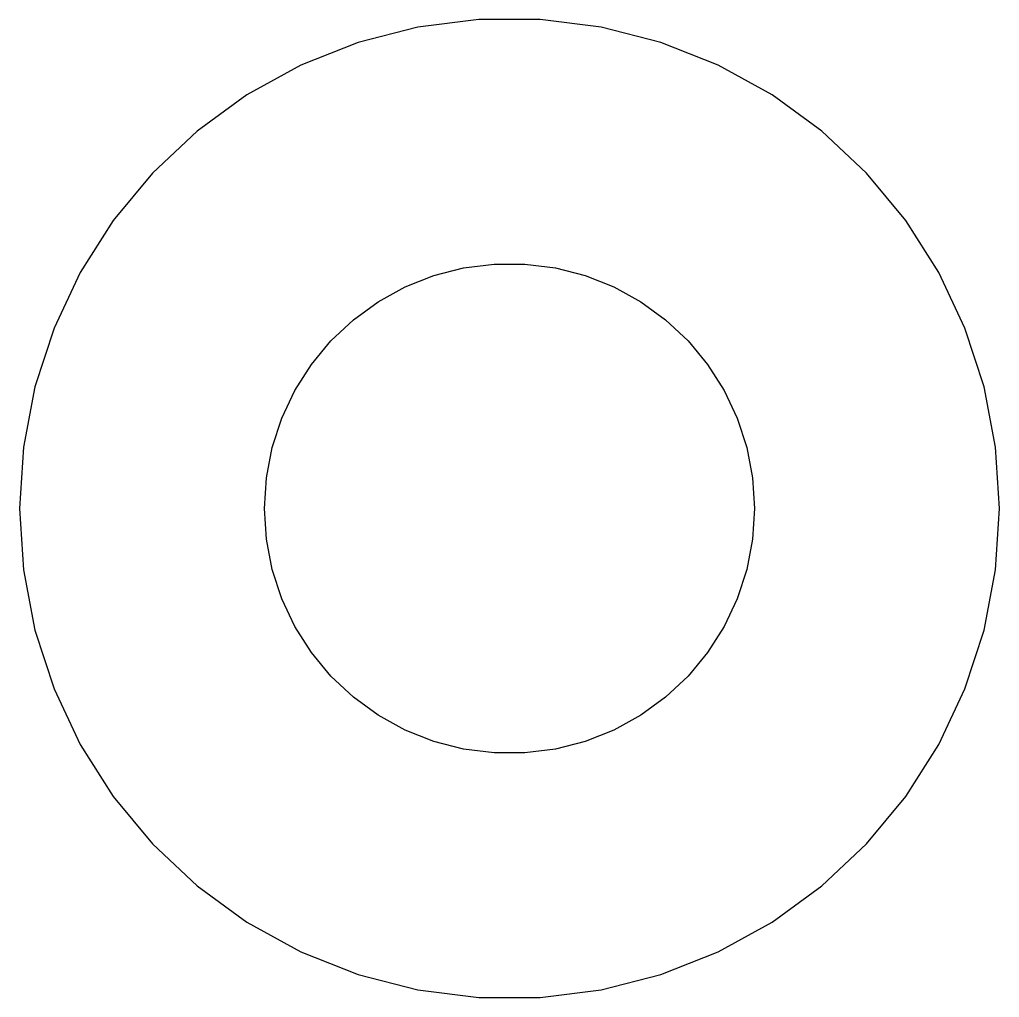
# Model space of a CAD drawing. Header units: metres. Extents: x -44 to 44, y 0 to 289.
# Drawn here: x 18 to 24, y -0.49 to 5.49 of the extents above; entities that cross this region are included whole.
import ezdxf

# ---------------------------------------------------------------- set-up
doc = ezdxf.new("R2010")
doc.units = ezdxf.units.M

msp = doc.modelspace()

# ---------------------------------------------------------------- linework, layer by layer
for p, q in [((20.8116, 5.49408), (20.4379, 5.44685)), ((21.1884, 5.49408), (20.8116, 5.49408)), ((21.5621, 5.44685), (21.1884, 5.49408)), ((20.4379, 5.44685), (20.0729, 5.35316)), ((21.927, 5.35316), (21.5621, 5.44685)), ((20.0729, 5.35316), (19.7227, 5.21448)), ((22.2773, 5.21448), (21.927, 5.35316)), ((19.7227, 5.21448), (19.3925, 5.03297)), ((22.6075, 5.03297), (22.2773, 5.21448)), ((19.3925, 5.03297), (19.0877, 4.81154)), ((22.9123, 4.81154), (22.6075, 5.03297)), ((19.0877, 4.81154), (18.8131, 4.55363)), ((23.1869, 4.55363), (22.9123, 4.81154)), ((18.8131, 4.55363), (18.5729, 4.26335)), ((23.427, 4.26335), (23.1869, 4.55363)), ((18.5729, 4.26335), (18.3711, 3.94525)), ((23.6289, 3.94525), (23.427, 4.26335)), ((20.5365, 3.92657), (20.7189, 3.97342)), ((20.7189, 3.97342), (20.9058, 3.99704)), ((20.9058, 3.99704), (21.0942, 3.99704)), ((21.0942, 3.99704), (21.2811, 3.97342)), ((21.2811, 3.97342), (21.4635, 3.92657)), ((18.3711, 3.94525), (18.2107, 3.60437)), ((20.3613, 3.85724), (20.5365, 3.92657)), ((21.4635, 3.92657), (21.6387, 3.85724)), ((23.7893, 3.60437), (23.6289, 3.94525)), ((20.1963, 3.76648), (20.3613, 3.85724)), ((21.6387, 3.85724), (21.8037, 3.76648)), ((20.0439, 3.65576), (20.1963, 3.76648)), ((21.8037, 3.76648), (21.9561, 3.65576)), ((18.2107, 3.60437), (18.0942, 3.24606)), ((19.9065, 3.52681), (20.0439, 3.65576)), ((21.9561, 3.65576), (22.0934, 3.52681)), ((23.9057, 3.24606), (23.7893, 3.60437)), ((19.7865, 3.38167), (19.9065, 3.52681)), ((22.0934, 3.52681), (22.2135, 3.38167)), ((19.6855, 3.22263), (19.7865, 3.38167)), ((22.2135, 3.38167), (22.3145, 3.22263)), ((18.0942, 3.24606), (18.0237, 2.87599)), ((23.9763, 2.87599), (23.9057, 3.24606)), ((19.6053, 3.05219), (19.6855, 3.22263)), ((22.3145, 3.22263), (22.3947, 3.05219)), ((19.5471, 2.87303), (19.6053, 3.05219)), ((22.3947, 3.05219), (22.4529, 2.87303)), ((18.0237, 2.87599), (18, 2.5)), ((19.5118, 2.68799), (19.5471, 2.87303)), ((22.4529, 2.87303), (22.4882, 2.68799)), ((24, 2.5), (23.9763, 2.87599)), ((19.5, 2.5), (19.5118, 2.68799)), ((22.4882, 2.68799), (22.5, 2.5)), ((18, 2.5), (18.0237, 2.12399)), ((19.5118, 2.312), (19.5, 2.5)), ((22.5, 2.5), (22.4882, 2.312)), ((23.9763, 2.12399), (24, 2.5)), ((19.5471, 2.12695), (19.5118, 2.312)), ((22.4882, 2.312), (22.4529, 2.12695)), ((18.0237, 2.12399), (18.0942, 1.75392)), ((19.6053, 1.9478), (19.5471, 2.12695)), ((22.4529, 2.12695), (22.3947, 1.9478)), ((23.9057, 1.75392), (23.9763, 2.12399)), ((19.6855, 1.77736), (19.6053, 1.9478)), ((22.3947, 1.9478), (22.3145, 1.77736)), ((18.0942, 1.75392), (18.2107, 1.39561)), ((19.7865, 1.61832), (19.6855, 1.77736)), ((22.3145, 1.77736), (22.2135, 1.61832)), ((23.7893, 1.39561), (23.9057, 1.75392)), ((19.9065, 1.47318), (19.7865, 1.61832)), ((22.2135, 1.61832), (22.0934, 1.47318)), ((20.0439, 1.34422), (19.9065, 1.47318)), ((22.0934, 1.47318), (21.9561, 1.34422)), ((18.2107, 1.39561), (18.3711, 1.05473)), ((23.6289, 1.05473), (23.7893, 1.39561)), ((20.1963, 1.23351), (20.0439, 1.34422)), ((21.9561, 1.34422), (21.8037, 1.23351)), ((20.3613, 1.14275), (20.1963, 1.23351)), ((21.8037, 1.23351), (21.6387, 1.14275)), ((20.5365, 1.07341), (20.3613, 1.14275)), ((21.6387, 1.14275), (21.4635, 1.07341)), ((18.3711, 1.05473), (18.5729, 0.73663)), ((20.7189, 1.02657), (20.5365, 1.07341)), ((20.9058, 1.00294), (20.7189, 1.02657)), ((21.2811, 1.02657), (21.0942, 1.00294)), ((21.4635, 1.07341), (21.2811, 1.02657)), ((23.427, 0.73663), (23.6289, 1.05473)), ((21.0942, 1.00294), (20.9058, 1.00294)), ((18.5729, 0.73663), (18.8131, 0.44635)), ((23.1869, 0.44635), (23.427, 0.73663)), ((18.8131, 0.44635), (19.0877, 0.18845)), ((22.9123, 0.18845), (23.1869, 0.44635)), ((19.0877, 0.18845), (19.3925, -0.03297)), ((22.6075, -0.03297), (22.9123, 0.18845)), ((19.3925, -0.03297), (19.7227, -0.21448)), ((22.2773, -0.21448), (22.6075, -0.03297)), ((19.7227, -0.21448), (20.0729, -0.35317)), ((21.927, -0.35317), (22.2773, -0.21448)), ((20.0729, -0.35317), (20.4379, -0.44685)), ((21.5621, -0.44685), (21.927, -0.35317)), ((20.4379, -0.44685), (20.8116, -0.49408)), ((21.1884, -0.49408), (21.5621, -0.44685)), ((20.8116, -0.49408), (21.1884, -0.49408))]:
    msp.add_line(p, q)

doc.saveas('drawing.dxf')
